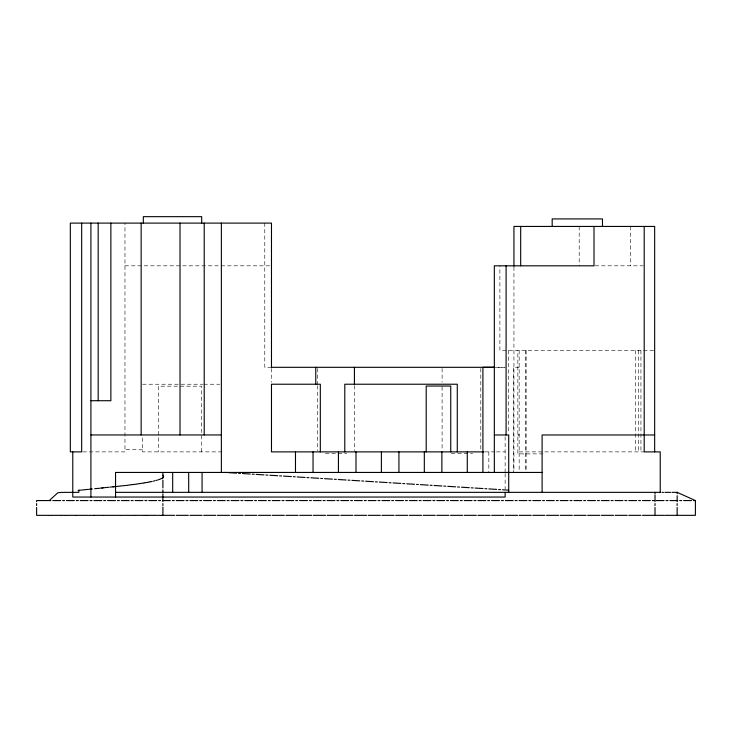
<?xml version="1.0" encoding="UTF-8"?>
<svg xmlns="http://www.w3.org/2000/svg" width="732" height="732" viewBox="0 0 732 732"><rect width="100%" height="100%" fill="white"/><g stroke="black" fill="none" stroke-linecap="round" stroke-linejoin="round"><path stroke-width="0.55" stroke-dasharray="3.66 2.75" d="M124.971 265.817L271.481 265.817M595.098 265.817L643.135 265.817M653.603 350.39L499.892 350.39L499.892 265.817M495.418 367.263L505.117 367.263L495.994 367.308M519.162 367.263L513.278 367.263L513.278 472.442M271.481 367.308L264.783 367.308L264.783 223.104M142.548 384.227L202.709 384.227M203.844 384.227L219.737 384.227M142.548 449.841L125.675 449.503M82.853 451.882L124.971 451.882L124.971 223.104M222.006 451.882L142.548 451.882L142.548 436.098M484.904 451.882L495.344 451.882M496.433 451.882L505.126 451.882M519.162 451.882L643.757 451.882M325.411 453.282L346.739 453.282M451.269 453.282L472.598 453.282M542.998 453.886L517.853 453.886L517.853 350.39M640.939 350.39L640.939 451.882M638.313 350.39L638.313 451.882M635.385 350.39L635.385 451.882M630.325 226.435L630.325 265.817M579.195 226.435L579.195 265.817M526.152 350.39L526.152 472.442M525.695 350.39L525.695 472.442M519.162 350.39L519.162 472.442M513.937 266.96L513.937 472.442M508.713 350.39L508.713 433.655M505.126 436.73L505.126 473.147M505.126 473.54L505.126 489.077M488.83 451.882L488.83 472.442M480.805 368.452L480.805 450.738M442.101 368.452L442.101 382.168M442.101 386.734L442.101 450.738M354.425 385.59L354.425 450.738M317.715 368.452L317.715 384.456M317.715 385.59L317.715 450.738M271.481 368.452L271.481 382.25M201.51 451.882L201.51 386.176L158.432 386.176L158.432 451.882M519.162 434.964L517.853 434.973L519.162 434.973"/><path stroke-width="1.1" d="M162.815 477.722L163.474 477.099M49.813 500.084L52.494 497.65M53.033 497.156L53.564 496.671M54.104 496.186L56.245 494.228M56.785 493.743L57.316 493.258M57.855 492.764L61.68 492.343M161.177 478.719L161.644 478.444M162.101 478.179L162.696 477.831M159.411 479.423L158.176 479.844M159.64 479.341L160.518 478.984M156.017 480.494L157.307 480.11M153.144 481.199L154.937 480.759M148.047 482.251L149.813 481.894M150.243 481.812L151.954 481.464M143.591 483.029L144.085 482.937M144.579 482.855L146.565 482.507M147.059 482.425L147.553 482.342M139.089 483.715L136.491 484.09M139.647 483.632L140.215 483.541M140.782 483.459L143.033 483.12M130.946 484.831L131.449 484.758M132.071 484.676L134.596 484.337M135.228 484.255L135.859 484.172M125.373 485.49L122.098 485.856M126.078 485.408L126.773 485.325M127.469 485.243L130.25 484.913M78.086 490.394L80.749 490.12M120.57 486.021L121.338 485.938M116.681 486.432L119.911 486.094M113.03 486.817L114.366 486.679L111.264 487M115.134 486.597L115.903 486.515M105.692 487.585L108.592 487.283M109.718 487.164L110.495 487.082M101.986 487.969L103.34 487.832L100.183 488.153M104.118 487.75L104.905 487.668M98.619 488.317L99.396 488.235M94.657 488.72L97.868 488.39M90.759 489.113L92.131 488.976L88.929 489.296M87.337 489.461L88.133 489.379M83.174 489.882L86.577 489.534M81.554 490.037L82.368 489.955M494.338 367.263L482.91 367.263L482.91 472.442M271.481 367.308L494.85 367.308M90.905 400.715L110.871 400.715L110.871 223.104M90.905 434.954L221.357 434.954M494.338 434.973L508.713 434.973L508.713 492.343M654.655 434.973L542.11 434.973L542.11 492.343M483.925 451.882L271.481 451.882L271.481 384.227L320.323 384.227L320.323 451.882M542.11 472.442L115.546 472.442L115.546 497.046M79.349 490.33L78.836 490.33L78.836 492.343L74.856 492.343M62.44 492.343L63.199 492.343M63.959 492.343L66.996 492.343M67.765 492.343L68.524 492.343M69.284 492.343L72.834 492.343M73.337 492.343L74.097 492.343M115.546 492.343L660.657 492.343M662.076 492.343L663.485 492.343M664.903 492.343L670.558 492.343M671.967 492.343L677.146 492.343L695.4 500.569L695.4 515.337L664.903 515.337M48.193 500.569L36.6 500.569L36.6 501.621M48.724 500.569L50.837 500.569M52.796 500.569L60.637 500.569M62.595 500.569L64.553 500.569M66.511 500.569L74.344 500.569M76.311 500.569L78.269 500.569M80.227 500.569L88.06 500.569M90.018 500.569L91.976 500.569M93.943 500.569L101.775 500.569M103.734 500.569L105.692 500.569M107.65 500.569L115.491 500.569M117.449 500.569L119.407 500.569M121.366 500.569L129.207 500.569M131.165 500.569L133.123 500.569M135.081 500.569L142.914 500.569M144.881 500.569L146.839 500.569M148.797 500.569L156.63 500.569M158.588 500.569L160.546 500.569M162.513 500.569L170.346 500.569M172.304 500.569L174.262 500.569M176.22 500.569L184.061 500.569M186.02 500.569L187.978 500.569M189.936 500.569L197.777 500.569M199.735 500.569L201.693 500.569M203.652 500.569L211.484 500.569M213.451 500.569L215.409 500.569M217.367 500.569L225.2 500.569M227.158 500.569L229.125 500.569M231.083 500.569L238.916 500.569M240.874 500.569L242.832 500.569M244.79 500.569L252.632 500.569M254.59 500.569L256.548 500.569M258.506 500.569L266.347 500.569M268.305 500.569L270.264 500.569M272.222 500.569L280.063 500.569M282.021 500.569L283.979 500.569M285.938 500.569L293.77 500.569M295.728 500.569L297.695 500.569M299.653 500.569L307.486 500.569M309.444 500.569L311.402 500.569M313.36 500.569L321.202 500.569M323.16 500.569L325.118 500.569M327.076 500.569L334.917 500.569M336.876 500.569L338.834 500.569M340.792 500.569L348.633 500.569M350.591 500.569L352.55 500.569M354.508 500.569L362.34 500.569M364.298 500.569L366.265 500.569M368.223 500.569L376.056 500.569M378.014 500.569L379.972 500.569M381.939 500.569L389.772 500.569M391.73 500.569L393.688 500.569M395.646 500.569L403.488 500.569M405.446 500.569L407.404 500.569M409.362 500.569L417.203 500.569M419.162 500.569L421.12 500.569M423.078 500.569L430.91 500.569M432.877 500.569L434.835 500.569M436.794 500.569L444.626 500.569M446.584 500.569L448.542 500.569M450.509 500.569L458.342 500.569M460.3 500.569L462.258 500.569M464.216 500.569L472.058 500.569M474.016 500.569L475.974 500.569M477.932 500.569L485.774 500.569M487.732 500.569L489.69 500.569M491.648 500.569L499.48 500.569M501.447 500.569L503.406 500.569M505.364 500.569L513.196 500.569M515.154 500.569L517.112 500.569M519.079 500.569L526.912 500.569M528.87 500.569L530.828 500.569M532.786 500.569L540.628 500.569M542.586 500.569L544.544 500.569M546.502 500.569L554.344 500.569M556.302 500.569L558.26 500.569M560.218 500.569L568.05 500.569M570.018 500.569L571.976 500.569M573.934 500.569L581.766 500.569M583.724 500.569L585.692 500.569M587.65 500.569L595.482 500.569M597.44 500.569L599.398 500.569M601.356 500.569L609.198 500.569M611.156 500.569L613.114 500.569M615.072 500.569L622.914 500.569M624.872 500.569L626.83 500.569M628.788 500.569L636.63 500.569M638.588 500.569L640.546 500.569M642.504 500.569L650.336 500.569M652.294 500.569L654.262 500.569M656.22 500.569L664.052 500.569M666.01 500.569L667.968 500.569M669.926 500.569L677.768 500.569M679.726 500.569L681.684 500.569M683.642 500.569L691.484 500.569M693.442 500.569L695.4 500.569M48.193 515.337L36.6 515.337L36.6 507.496M48.724 515.337L51.56 515.337M52.118 515.337L60.637 515.337M61.076 515.337L64.553 515.337M65.157 515.337L65.917 515.337M66.511 515.337L75.799 515.337M76.311 515.337L88.133 515.337M88.929 515.337L92.131 515.337M92.927 515.337L93.723 515.337M93.943 515.337L103.34 515.337M103.734 515.337L115.903 515.337M116.681 515.337L119.911 515.337M120.57 515.337L130.25 515.337M130.946 515.337L134.596 515.337M135.081 515.337L143.033 515.337M143.591 515.337L144.085 515.337M144.579 515.337L146.839 515.337M147.059 515.337L147.553 515.337M148.047 515.337L157.307 515.337M158.176 515.337L160.546 515.337M161.177 515.337L161.644 515.337M162.101 515.337L174.655 515.337M176.22 515.337L188.371 515.337M189.936 515.337L202.087 515.337M203.652 515.337L215.803 515.337M217.367 515.337L229.519 515.337M231.083 515.337L243.225 515.337M244.79 515.337L256.941 515.337M258.506 515.337L270.657 515.337M272.222 515.337L284.373 515.337M285.938 515.337L298.089 515.337M299.653 515.337L311.805 515.337M313.36 515.337L325.52 515.337M327.076 515.337L339.236 515.337M340.792 515.337L352.952 515.337M354.508 515.337L366.668 515.337M368.223 515.337L380.384 515.337M381.939 515.337L394.091 515.337M395.646 515.337L407.806 515.337M409.362 515.337L421.522 515.337M423.078 515.337L435.238 515.337M436.794 515.337L448.954 515.337M450.509 515.337L462.67 515.337M464.216 515.337L476.386 515.337M477.932 515.337L490.101 515.337M491.648 515.337L503.817 515.337M505.364 515.337L517.533 515.337M519.079 515.337L531.249 515.337M532.786 515.337L544.965 515.337M546.502 515.337L558.672 515.337M560.218 515.337L572.387 515.337M573.934 515.337L586.103 515.337M587.65 515.337L599.819 515.337M601.356 515.337L613.535 515.337M615.072 515.337L627.251 515.337M628.788 515.337L640.967 515.337M642.504 515.337L654.683 515.337M664.052 515.337L655.012 515.337L655.012 507.496M224.843 472.433L226.801 472.552M228.759 472.68L236.582 473.165M238.531 473.284L240.489 473.412M242.448 473.531L250.271 474.025M252.22 474.144L254.178 474.263M256.136 474.391L263.959 474.876M265.908 474.995L267.866 475.123M269.824 475.242L277.648 475.727M279.597 475.855L281.555 475.974M283.513 476.093L291.336 476.587M293.285 476.706L295.243 476.825M297.201 476.953L305.024 477.438M306.973 477.557L308.931 477.685M310.89 477.804L318.713 478.289M320.662 478.417L322.62 478.536M324.578 478.655L332.401 479.149M334.35 479.268L336.308 479.387M338.266 479.515L346.09 480M348.039 480.119L349.997 480.247M351.955 480.366L359.778 480.86M361.727 480.979L363.685 481.098M365.643 481.226L373.466 481.711M375.415 481.83L377.373 481.958M379.332 482.077L387.155 482.562M389.104 482.69L391.062 482.809M393.02 482.928L400.843 483.422M402.792 483.541L404.75 483.66M406.708 483.788L414.532 484.273M416.481 484.392L418.439 484.52M420.397 484.639L428.22 485.124M430.169 485.252L432.127 485.371M434.085 485.49L441.908 485.984M443.857 486.103L445.815 486.222M447.774 486.35L455.597 486.835M457.546 486.954L459.504 487.082M461.462 487.201L469.285 487.695M471.234 487.814L473.192 487.933M475.15 488.061L482.974 488.546M484.923 488.665L486.881 488.793M488.839 488.912L496.662 489.397M498.611 489.525L500.569 489.644M502.527 489.763L508.713 490.147M163.071 475.233L163.52 475.901M677.146 492.343L677.146 493.78M677.146 495.738L677.146 501.621M677.146 503.579L677.146 505.538M677.146 507.496L677.146 515.337M660.227 492.343L660.227 451.882L644.206 451.882L644.206 226.435M655.012 492.343L655.012 493.78M655.012 494.96L655.012 501.621M655.012 503.579L655.012 505.538M654.655 451.882L654.655 226.435L513.937 226.435L513.937 266.238M602.473 226.435L602.473 218.923L552.184 218.923L552.184 226.435M594.009 226.435L594.009 265.817L494.338 265.817L494.338 472.442M520.681 226.435L520.681 265.817M506.096 265.817L506.096 434.973M505.126 492.343L505.126 497.046L72.779 497.046L72.779 451.882M467.272 451.882L467.272 472.442M457.28 451.882L457.28 384.227L344.79 384.227L344.79 451.882M450.747 451.882L450.747 386.038L426.207 386.038L426.207 451.882M441.881 451.882L441.881 472.442M424.322 451.882L424.322 472.442M398.931 451.882L398.931 472.442M381.381 451.882L381.381 472.442M355.99 451.882L355.99 472.442M354.425 367.308L354.425 384.227M338.431 451.882L338.431 472.442M315.757 367.308L315.757 384.227M313.04 451.882L313.04 472.442M295.481 451.882L295.481 472.442M271.481 367.409L271.481 223.104L70.327 223.104L70.327 451.882L81.673 451.882L81.673 223.104M221.357 223.104L221.357 472.442M204.21 223.104L204.21 434.954M202.078 472.442L202.078 492.343M201.703 223.104L201.703 216.663L143.326 216.663L143.326 223.104M188.691 472.442L188.691 492.343M180.017 223.104L180.017 434.954M172.688 472.442L172.688 492.343M163.565 476.477L163.565 477.008M162.897 472.442L162.897 478.106M162.897 480.064L162.897 487.905M162.897 489.864L162.897 491.822M162.897 493.78L162.897 501.621M162.897 503.579L162.897 505.538M162.897 507.102L162.897 515.337M141.157 223.104L141.157 434.954M98.18 223.104L98.18 400.715M90.905 223.104L90.905 497.046M36.6 503.579L36.6 505.538"/></g></svg>
